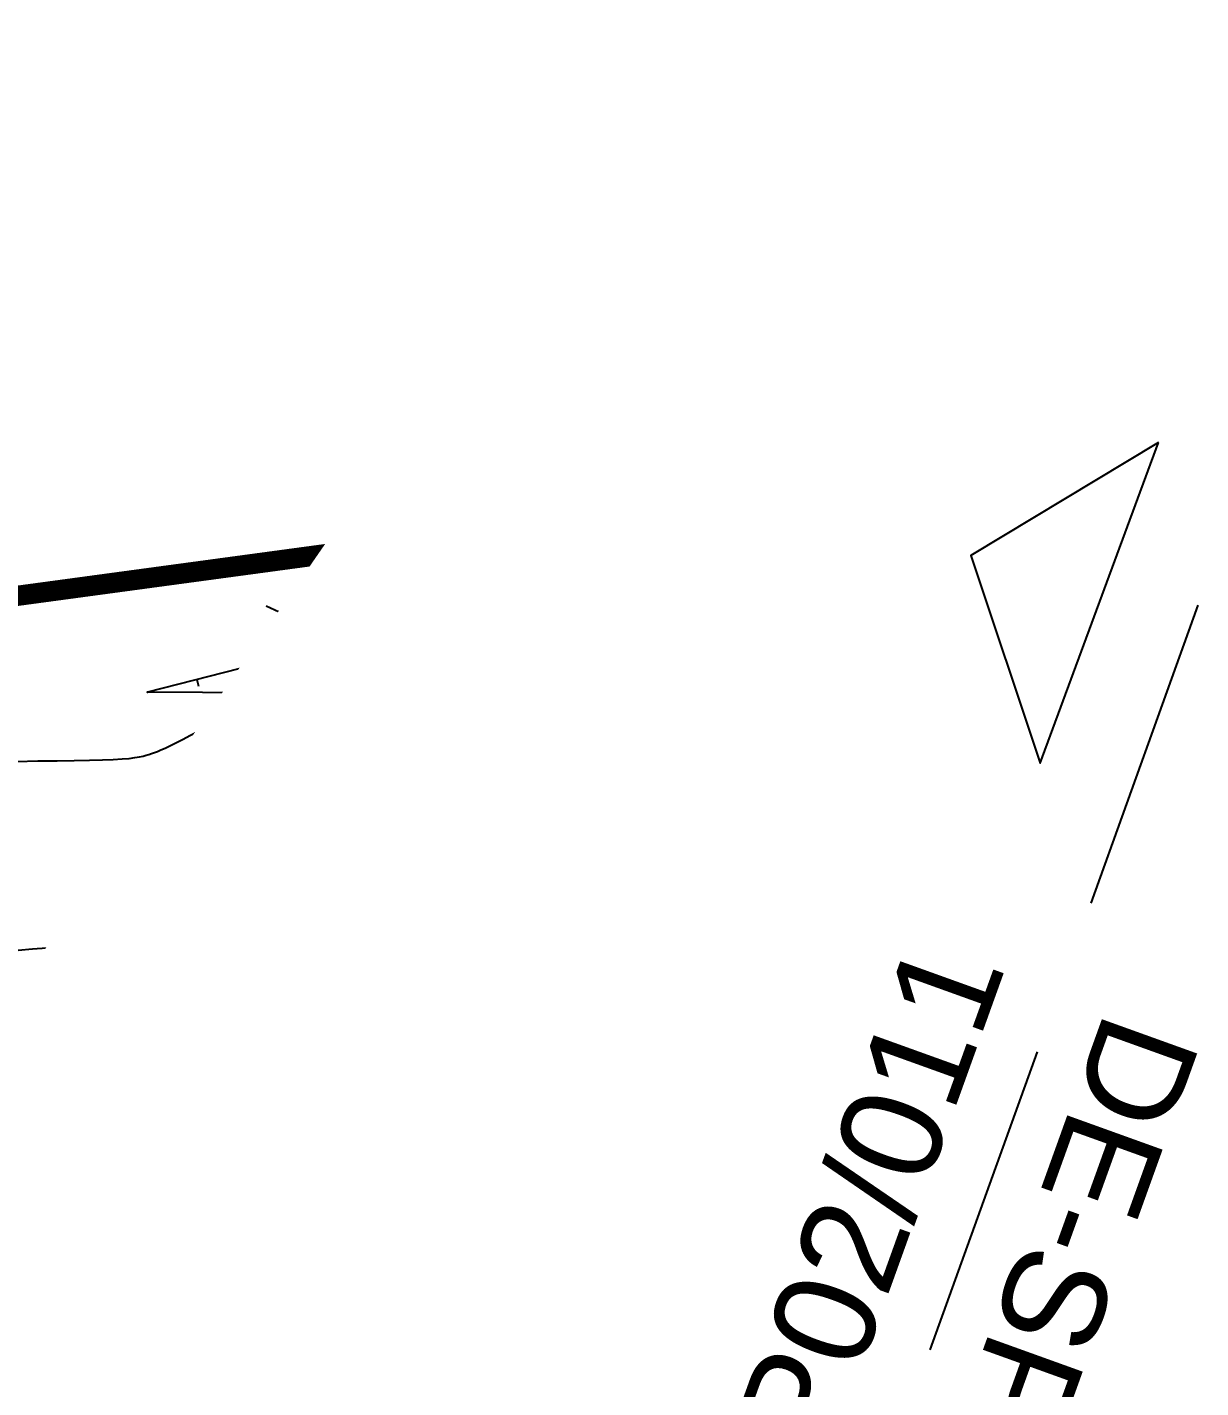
# Model space of a CAD drawing. Header units: metres. Extents: x 820373 to 834957, y 7564678 to 7566875.
# Drawn here: x 821830.4 to 821876.8, y 7564832.7 to 7564886.4 of the extents above; entities that cross this region are included whole.
import ezdxf
from ezdxf.enums import TextEntityAlignment as Align

# ---------------------------------------------------------------- set-up
doc = ezdxf.new("R2010")
doc.units = ezdxf.units.M
for name, pattern in [('HIDDEN', [0.375, 0.25, -0.125]), ('XREF_GEO$0$DIVIDE', [1.25, 0.5, -0.25, 0, -0.25, 0, -0.25]), ('XREF_TOP$0$DASHDOT', [25.4, 12.7, -6.35, 0, -6.35])]:
    doc.linetypes.add(name, pattern=pattern)
for name, color, linetype in [('P-ARTICULAÇÃO', 4, 'HIDDEN'), ('P-ARTICULAÇÃO-TEXTO-1', 1, 'Continuous'), ('P-ARTICULAÇÃO-TEXTO-2', 2, 'Continuous'), ('P-WIPEOUT1', 5, 'Continuous'), ('P-WIPEOUT2', 2, 'Continuous'), ('XREF_GEO$0$F-HZ-FAIXA-DOMINIO-EXIST', 252, 'XREF_GEO$0$DIVIDE'), ('XREF_GEO$0$F-HZ-PTO-NOTAVEL', 42, 'Continuous'), ('XREF_TOP$0$T-DI-CERCA_DE_ARAME', 23, 'XREF_TOP$0$CERCA_DE_ARAME'), ('XREF_TOP$0$T-EU-POSTE', 23, 'Continuous'), ('XREF_TOP$0$T-HD-VALETA_SARJETA', 132, 'Continuous'), ('XREF_TOP$0$T-HG-BARRANCO', 23, 'Continuous'), ('XREF_TOP$0$T-HG-CRISTA', 23, 'Continuous'), ('XREF_TOP$0$T-HG-PÉ', 23, 'Continuous'), ('XREF_TOP$0$T-HM-COTA', 252, 'Continuous'), ('XREF_TOP$0$T-HM-CURVA_INTERMEDIÁRIA', 252, 'Continuous'), ('XREF_TOP$0$T-HM-CURVA_MESTRA', 23, 'Continuous'), ('XREF_TOP$0$T-IU-CAIXA', 23, 'Continuous'), ('XREF_TOP$0$T-SI-FAIXA', 23, 'Continuous'), ('XREF_TOP$0$T-SI-PLACA', 252, 'Continuous'), ('XREF_TOP$0$T-SV-CALÇAMENTO', 23, 'Continuous'), ('XREF_TOP$0$T-SV-GUARD_RAIL', 23, 'Continuous'), ('XREF_TOP$0$T-SV-GUIA', 23, 'XREF_TOP$0$DASHDOT'), ('XREF_TOP$0$T-SV-PÉ_GUIA', 23, 'XREF_TOP$0$DASHDOT'), ('XREF_TOP$0$T-SV-RUA_PAVIMENTADA', 23, 'Continuous')]:
    doc.layers.add(name, color=color, linetype=linetype)
doc.styles.add('ARIAL', font='arial.ttf')
doc.styles.add('XREF_TOP$0$ROMANS', font='arial.ttf', dxfattribs={"height": 1.5})
doc.styles.add('XREF_TOP$0$Standard', font='arial.ttf')
doc.linetypes.add('XREF_TOP$0$CERCA_DE_ARAME', pattern='A,0.15,-0.05,["X",XREF_TOP$0$Standard,S=0.05,R=0,X=-0.0175,Y=-0.025],-0.05', length=0.25)

# ---------------------------------------------------------------- blocks, each defined once
blk = doc.blocks.new('XREF_TOP$0$PONTO')
at = {"layer": 'XREF_TOP$0$T-HM-COTA'}
blk.add_point((0, 0), dxfattribs=at)
blk = doc.blocks.new('XREF_TOP$0$PLACA 01')
blk.add_circle((0, 0), 0.75)
at = {"style": 'XREF_TOP$0$ROMANS'}
blk.add_attdef('PL', text='', height=1.5, dxfattribs=at).set_placement((1.5, 0), align=Align.MIDDLE_LEFT)
blk = doc.blocks.new('XREF_TOP$0$POSTE 01')
for points in [[(-1.5, 0), (-0.75, 0)], [(0.75, 0), (1.5, 0)]]:
    blk.add_lwpolyline(points)
blk.add_circle((0, 0), 0.75)
at = {"style": 'XREF_TOP$0$ROMANS'}
blk.add_attdef('PST', text='', height=1.5, dxfattribs=at).set_placement((2.25, 0), align=Align.MIDDLE_LEFT)
blk = doc.blocks.new('XREF_TOP')
at = {"layer": 'XREF_TOP$0$T-DI-CERCA_DE_ARAME', "ltscale": 20}
for p, q in [((821854.728, 7564873.406, 847.422), (821853.523, 7564869.163, 847.511)), ((821853.523, 7564869.163, 847.511), (821852.015, 7564867.517, 847.551)), ((821852.015, 7564867.517, 847.551), (821849.996, 7564866.658, 847.471)), ((821849.996, 7564866.658, 847.471), (821842.453, 7564865.627, 847.536)), ((821842.453, 7564865.627, 847.536), (821820.689, 7564862.684, 847.13))]:
    blk.add_line(p, q, dxfattribs=at)
at = {"layer": 'XREF_TOP$0$T-HD-VALETA_SARJETA'}
for points in [[(821872.645, 7564869.927, 845.071), (821872.626, 7564871.487, 845.086), (821872.441, 7564873.036, 845.102), (821872.089, 7564874.556, 845.117), (821871.577, 7564876.03, 845.132), (821870.909, 7564877.44, 845.148), (821870.11, 7564878.746, 845.163), (821869.178, 7564879.961, 845.178), (821868.123, 7564881.071, 845.193), (821866.957, 7564882.063, 845.208), (821865.693, 7564882.927, 845.223)], [(821867.412, 7564859.16, 844.987), (821867.402, 7564858.916, 844.922), (821868.12, 7564859.543, 844.933), (821868.794, 7564860.216, 844.945), (821869.421, 7564860.933, 844.956), (821869.999, 7564861.69, 844.967), (821870.526, 7564862.484, 844.941), (821871.273, 7564863.861, 844.997), (821871.865, 7564865.312, 845.015), (821872.294, 7564866.818, 845.034), (821872.555, 7564868.363, 845.052), (821872.645, 7564869.927, 845.071)], [(821860.907, 7564857.131, 844.773), (821856.784, 7564853.308, 844.803)], [(821856.828, 7564852.951, 844.64), (821861.202, 7564856.731, 844.43)], [(821861.575, 7564856.325, 844.667), (821857.206, 7564852.532, 844.782)], [(821856.784, 7564853.308, 844.803), (821850.792, 7564850.242, 844.936), (821844.745, 7564848.229, 845.069)], [(821856.828, 7564852.951, 844.64), (821850.792, 7564849.904, 844.794), (821844.702, 7564847.909, 844.948)], [(821857.206, 7564852.532, 844.782), (821851.066, 7564849.482, 844.929), (821844.872, 7564847.485, 845.076)], [(821844.745, 7564848.229, 845.069), (821840.18, 7564847.18, 845.202), (821835.547, 7564846.514, 845.347), (821830.875, 7564846.236, 845.505), (821826.196, 7564846.348, 845.675), (821821.543, 7564846.848, 845.857)], [(821844.872, 7564847.485, 845.076), (821840.267, 7564846.464, 845.212), (821835.597, 7564845.828, 845.36), (821830.89, 7564845.584, 845.52), (821826.179, 7564845.732, 845.693), (821821.498, 7564846.271, 845.877)], [(821844.702, 7564847.909, 844.948), (821840.133, 7564846.892, 845.08), (821835.498, 7564846.258, 845.225), (821830.827, 7564846.011, 845.381), (821826.152, 7564846.154, 845.55), (821821.505, 7564846.686, 845.731)]]:
    blk.add_polyline3d(points, dxfattribs=at)
for points in [[(821861.575, 7564856.325, 844.667), (821861.202, 7564856.731, 844.43), (821860.907, 7564857.131, 844.773)], [(821867.025, 7564847.539, 844.626), (821866.774, 7564847.656, 844.489), (821866.584, 7564848.055, 844.339)]]:
    blk.add_polyline3d(points, close=True, dxfattribs=at)
at = {"layer": 'XREF_TOP$0$T-HD-VALETA_SARJETA', "ltscale": 22}
for points in [[(821803.282, 7564830.73, 849.87), (821780.568, 7564838.868, 848.844), (821780.44, 7564839.045, 848.811), (821780.427, 7564839.314, 848.778), (821780.408, 7564841.176, 847.839), (821781.112, 7564844.531, 847.451), (821781.506, 7564845.267, 847.287), (821781.746, 7564845.618, 847.205), (821782.241, 7564845.693, 847.123), (821807.236, 7564841.028, 846.733), (821820.314, 7564838.708, 845.993), (821825.644, 7564838.287, 845.858), (821830.99, 7564838.287, 845.714), (821836.319, 7564838.707, 845.56), (821841.599, 7564839.545, 845.397), (821846.794, 7564840.794, 845.225), (821849.639, 7564841.667, 845.125), (821852.442, 7564842.662, 845.022), (821855.198, 7564843.778, 844.917), (821857.902, 7564845.015, 844.808), (821860.55, 7564846.368, 844.697), (821867.025, 7564847.539, 844.626)], [(821803.178, 7564830.656, 849.728), (821780.642, 7564838.591, 848.727), (821780.21, 7564838.812, 848.665), (821780.024, 7564839.226, 848.604), (821779.994, 7564841.249, 847.668), (821780.873, 7564844.764, 847.25), (821781.399, 7564846.168, 847.033), (821769.289, 7564848.467, 847.058), (821769.193, 7564848.905, 847.168), (821781.114, 7564846.685, 847.135), (821807.207, 7564841.656, 846.753), (821820.366, 7564839.369, 845.999), (821825.671, 7564838.86, 845.851), (821831, 7564838.796, 845.699), (821836.316, 7564839.179, 845.541), (821841.581, 7564840.004, 845.377), (821846.757, 7564841.266, 845.209), (821849.554, 7564842.144, 845.114), (821852.306, 7564843.149, 845.018), (821855.009, 7564844.279, 844.92), (821857.657, 7564845.533, 844.82), (821860.245, 7564846.907, 844.719), (821866.584, 7564848.055, 844.339)], [(821820.335, 7564838.931, 845.877), (821825.643, 7564838.513, 845.724), (821830.967, 7564838.51, 845.568), (821836.275, 7564838.924, 845.41), (821841.535, 7564839.751, 845.249), (821846.713, 7564840.986, 845.086), (821849.543, 7564841.846, 844.994), (821852.332, 7564842.827, 844.902), (821855.076, 7564843.929, 844.808), (821857.769, 7564845.149, 844.714), (821860.407, 7564846.484, 844.619), (821866.774, 7564847.656, 844.489)]]:
    blk.add_polyline3d(points, dxfattribs=at)
at = {"layer": 'XREF_TOP$0$T-HG-BARRANCO'}
for p, q in [((821855.532, 7564873.442), (821858.481, 7564874.282)), ((821856.054, 7564871.515), (821857.598, 7564871.515)), ((821856.012, 7564869.521), (821858.945, 7564868.616)), ((821855.365, 7564867.636), (821856.62, 7564866.904)), ((821854.213, 7564866.041), (821855.744, 7564863.838)), ((821852.44, 7564865.163), (821852.86, 7564863.854)), ((821850.536, 7564864.553), (821851.319, 7564862.108)), ((821848.631, 7564863.943), (821849.009, 7564862.764)), ((821846.726, 7564863.333), (821847.453, 7564861.064)), ((821844.822, 7564862.723), (821845.171, 7564861.633)), ((821842.915, 7564862.12), (821843.432, 7564860.092)), ((821840.977, 7564861.626), (821841.171, 7564860.866)), ((821839.039, 7564861.132), (821839.298, 7564860.118)), ((821837.101, 7564860.637), (821837.166, 7564860.384)), ((821848.636, 7564839.978), (821848.491, 7564840.286)), ((821845.017, 7564838.275), (821844.517, 7564839.337)), ((821846.826, 7564839.126), (821846.665, 7564839.469)), ((821841.124, 7564837.379), (821840.842, 7564838.679)), ((821843.078, 7564837.804), (821842.946, 7564838.414)), ((821837.215, 7564836.531), (821836.899, 7564837.988)), ((821833.306, 7564835.683), (821832.956, 7564837.296)), ((821839.169, 7564836.955), (821839.02, 7564837.644)), ((821835.26, 7564836.107), (821835.094, 7564836.875)), ((821831.324, 7564835.589), (821831.362, 7564836.396))]:
    blk.add_line(p, q, dxfattribs=at)
at = {"layer": 'XREF_TOP$0$T-HG-CRISTA'}
for points in [[(821854.992, 7564875.34, 847.129), (821856.054, 7564871.61, 847.306), (821856.054, 7564869.657, 847.394), (821855.503, 7564867.873, 847.483), (821854.586, 7564866.3, 847.485), (821853.385, 7564865.466, 847.487), (821843.047, 7564862.154, 847.725), (821835.163, 7564860.143, 847.364)], [(821850.115, 7564840.674, 845.275), (821844.818, 7564838.181, 845.727), (821832.59, 7564835.528, 846.964), (821819.81, 7564836.14, 847.591), (821806.671, 7564838.384, 848.022), (821793.891, 7564841.457, 847.736)]]:
    blk.add_polyline3d(points, dxfattribs=at)
at = {"layer": 'XREF_TOP$0$T-HG-PÉ'}
for points in [[(821851.345, 7564862.113, 845.952), (821853.012, 7564862.435, 845.906), (821854.584, 7564863.075, 845.861), (821856.003, 7564864.008, 845.815), (821857.212, 7564865.199, 845.769), (821858.168, 7564866.602, 845.691), (821858.922, 7564868.468, 845.669), (821859.227, 7564870.458, 845.615), (821859.066, 7564872.465, 845.561), (821858.449, 7564874.381, 845.506), (821857.407, 7564876.103, 845.452)], [(821851.345, 7564862.113, 845.952), (821843.84, 7564860.09, 846.706), (821835.163, 7564860.143, 847.364)], [(821850.115, 7564840.674, 845.275), (821844.304, 7564839.286, 845.369), (821832.156, 7564837.156, 845.904), (821820.136, 7564837.916, 846.165), (821806.975, 7564840.348, 846.831), (821793.891, 7564841.457, 847.736)]]:
    blk.add_polyline3d(points, dxfattribs=at)
at = {"layer": 'XREF_TOP$0$T-HM-CURVA_INTERMEDIÁRIA', "flags": 128}
for points in [[(821838.464, 7564832.401), (821839.093, 7564833.38), (821839.665, 7564834.315), (821840.15, 7564835.169), (821840.515, 7564835.902), (821840.737, 7564836.486), (821840.817, 7564836.929), (821840.765, 7564837.25), (821840.589, 7564837.465), (821840.299, 7564837.593), (821839.904, 7564837.652), (821839.412, 7564837.659), (821838.832, 7564837.634), (821838.177, 7564837.59), (821837.465, 7564837.534), (821836.722, 7564837.47), (821835.968, 7564837.402), (821835.228, 7564837.332), (821834.524, 7564837.266), (821833.88, 7564837.205), (821833.317, 7564837.155), (821832.853, 7564837.118), (821832.475, 7564837.094), (821832.165, 7564837.08), (821831.903, 7564837.077), (821831.67, 7564837.082), (821831.447, 7564837.095), (821831.216, 7564837.115), (821830.957, 7564837.139), (821830.656, 7564837.168), (821830.312, 7564837.201)], [(821830.045, 7564849.96), (821830.616, 7564850.004), (821831.181, 7564850.049), (821831.731, 7564850.103), (821832.254, 7564850.171), (821832.753, 7564850.253), (821833.229, 7564850.348), (821833.685, 7564850.453), (821834.123, 7564850.566), (821834.546, 7564850.686), (821834.956, 7564850.811), (821835.355, 7564850.938), (821835.747, 7564851.067), (821836.133, 7564851.198), (821836.517, 7564851.334), (821836.901, 7564851.476), (821837.287, 7564851.626), (821837.679, 7564851.787), (821838.078, 7564851.959), (821838.489, 7564852.145), (821838.911, 7564852.345), (821839.343, 7564852.556), (821839.78, 7564852.773), (821840.22, 7564852.991), (821840.659, 7564853.207), (821841.092, 7564853.415), (821841.517, 7564853.61), (821841.93, 7564853.788), (821842.328, 7564853.947), (821842.712, 7564854.089), (821843.087, 7564854.221), (821843.455, 7564854.35), (821843.818, 7564854.481), (821844.179, 7564854.62), (821844.543, 7564854.773), (821844.911, 7564854.946), (821845.284, 7564855.142), (821845.658, 7564855.358), (821846.025, 7564855.587), (821846.378, 7564855.821), (821846.71, 7564856.055), (821847.015, 7564856.28), (821847.284, 7564856.492), (821847.512, 7564856.683), (821847.693, 7564856.848), (821847.837, 7564856.998), (821847.955, 7564857.141), (821848.058, 7564857.291), (821848.158, 7564857.457), (821848.265, 7564857.652), (821848.392, 7564857.885), (821848.55, 7564858.169), (821848.747, 7564858.51), (821848.975, 7564858.896), (821849.226, 7564859.312), (821849.488, 7564859.74), (821849.751, 7564860.165), (821850.006, 7564860.571), (821850.241, 7564860.942), (821850.448, 7564861.261), (821850.618, 7564861.516), (821850.754, 7564861.711), (821850.86, 7564861.856), (821850.942, 7564861.958), (821851.005, 7564862.026), (821851.053, 7564862.068), (821851.092, 7564862.094), (821851.126, 7564862.11), (821851.161, 7564862.124), (821851.198, 7564862.139), (821851.242, 7564862.155), (821851.293, 7564862.172), (821851.355, 7564862.191), (821851.431, 7564862.212), (821851.522, 7564862.238), (821851.632, 7564862.267), (821851.761, 7564862.3), (821851.909, 7564862.338), (821852.071, 7564862.381), (821852.246, 7564862.428), (821852.429, 7564862.479), (821852.619, 7564862.535), (821852.811, 7564862.595), (821853.004, 7564862.659), (821853.195, 7564862.728), (821853.383, 7564862.801), (821853.568, 7564862.877), (821853.75, 7564862.958), (821853.928, 7564863.042), (821854.104, 7564863.13), (821854.276, 7564863.222), (821854.445, 7564863.317), (821854.611, 7564863.416), (821854.771, 7564863.516), (821854.925, 7564863.616), (821855.07, 7564863.713), (821855.204, 7564863.805), (821855.327, 7564863.892), (821855.436, 7564863.969), (821855.53, 7564864.037), (821855.607, 7564864.092), (821855.671, 7564864.139), (821855.725, 7564864.18), (821855.775, 7564864.22), (821855.822, 7564864.261), (821855.871, 7564864.307), (821855.927, 7564864.361), (821855.992, 7564864.427), (821856.07, 7564864.508), (821856.158, 7564864.601), (821856.254, 7564864.702), (821856.352, 7564864.807), (821856.45, 7564864.913), (821856.545, 7564865.017), (821856.633, 7564865.114), (821856.711, 7564865.202), (821856.775, 7564865.276), (821856.829, 7564865.341), (821856.874, 7564865.4), (821856.915, 7564865.457), (821856.953, 7564865.515), (821856.991, 7564865.578), (821857.034, 7564865.65), (821857.083, 7564865.734), (821857.14, 7564865.834), (821857.206, 7564865.949), (821857.278, 7564866.078), (821857.355, 7564866.218), (821857.436, 7564866.368), (821857.519, 7564866.528), (821857.603, 7564866.695), (821857.686, 7564866.867), (821857.767, 7564867.044), (821857.845, 7564867.222), (821857.92, 7564867.399), (821857.99, 7564867.571), (821858.055, 7564867.736), (821858.114, 7564867.891), (821858.167, 7564868.033), (821858.212, 7564868.159), (821858.25, 7564868.268), (821858.281, 7564868.363), (821858.306, 7564868.448), (821858.326, 7564868.529), (821858.344, 7564868.61), (821858.359, 7564868.697), (821858.373, 7564868.794), (821858.388, 7564868.905), (821858.404, 7564869.034), (821858.42, 7564869.178), (821858.437, 7564869.333), (821858.454, 7564869.493), (821858.47, 7564869.653), (821858.484, 7564869.81), (821858.497, 7564869.958), (821858.506, 7564870.093), (821858.513, 7564870.211), (821858.517, 7564870.315), (821858.517, 7564870.411), (821858.515, 7564870.501), (821858.51, 7564870.591), (821858.502, 7564870.685), (821858.491, 7564870.788), (821858.478, 7564870.903), (821858.462, 7564871.034), (821858.443, 7564871.179), (821858.421, 7564871.337), (821858.396, 7564871.504), (821858.367, 7564871.679), (821858.334, 7564871.859), (821858.297, 7564872.041), (821858.255, 7564872.223), (821858.208, 7564872.403), (821858.156, 7564872.582), (821858.101, 7564872.759), (821858.042, 7564872.936), (821857.979, 7564873.113), (821857.915, 7564873.292), (821857.848, 7564873.472), (821857.779, 7564873.655), (821857.708, 7564873.842), (821857.629, 7564874.04), (821857.536, 7564874.255), (821857.421, 7564874.496), (821857.279, 7564874.768), (821857.102, 7564875.081), (821856.884, 7564875.44), (821856.618, 7564875.854)], [(821830.002, 7564857.409), (821830.831, 7564857.426), (821831.587, 7564857.437), (821832.266, 7564857.447), (821832.864, 7564857.457), (821833.377, 7564857.469), (821833.804, 7564857.485), (821834.153, 7564857.506), (821834.435, 7564857.53), (821834.66, 7564857.558), (821834.84, 7564857.588), (821834.985, 7564857.619), (821835.106, 7564857.653), (821835.214, 7564857.687), (821835.32, 7564857.721), (821835.43, 7564857.76), (821835.55, 7564857.806), (821835.688, 7564857.864), (821835.85, 7564857.936), (821836.042, 7564858.026), (821836.27, 7564858.138), (821836.542, 7564858.276), (821836.861, 7564858.441), (821837.223, 7564858.629), (821837.621, 7564858.833), (821838.048, 7564859.045), (821838.497, 7564859.26), (821838.963, 7564859.47), (821839.437, 7564859.669), (821839.913, 7564859.851), (821840.385, 7564860.009), (821840.852, 7564860.148), (821841.312, 7564860.272), (821841.764, 7564860.385), (821842.207, 7564860.493), (821842.641, 7564860.6), (821843.064, 7564860.712), (821843.475, 7564860.832), (821843.874, 7564860.965), (821844.27, 7564861.112), (821844.669, 7564861.273), (821845.081, 7564861.447), (821845.513, 7564861.634), (821845.975, 7564861.834), (821846.474, 7564862.047), (821847.018, 7564862.273), (821847.613, 7564862.51), (821848.243, 7564862.755), (821848.892, 7564863.001), (821849.541, 7564863.242), (821850.172, 7564863.473), (821850.767, 7564863.688), (821851.308, 7564863.881), (821851.777, 7564864.046), (821852.161, 7564864.18), (821852.465, 7564864.285), (821852.702, 7564864.365), (821852.883, 7564864.425), (821853.017, 7564864.468), (821853.118, 7564864.5), (821853.195, 7564864.525), (821853.26, 7564864.547), (821853.323, 7564864.569), (821853.384, 7564864.593), (821853.445, 7564864.618), (821853.504, 7564864.644), (821853.563, 7564864.672), (821853.62, 7564864.701), (821853.677, 7564864.731), (821853.732, 7564864.762), (821853.787, 7564864.795), (821853.841, 7564864.829), (821853.896, 7564864.865), (821853.954, 7564864.904), (821854.014, 7564864.945), (821854.078, 7564864.99), (821854.147, 7564865.039), (821854.222, 7564865.092), (821854.303, 7564865.149), (821854.39, 7564865.21), (821854.48, 7564865.274), (821854.571, 7564865.339), (821854.661, 7564865.405), (821854.749, 7564865.47), (821854.833, 7564865.534), (821854.911, 7564865.595), (821854.981, 7564865.653), (821855.044, 7564865.708), (821855.103, 7564865.765), (821855.159, 7564865.823), (821855.213, 7564865.886), (821855.267, 7564865.954), (821855.323, 7564866.031), (821855.382, 7564866.118), (821855.446, 7564866.217), (821855.514, 7564866.324), (821855.584, 7564866.438), (821855.654, 7564866.555), (821855.724, 7564866.673), (821855.792, 7564866.788), (821855.856, 7564866.898), (821855.915, 7564866.999), (821855.967, 7564867.09), (821856.014, 7564867.172), (821856.056, 7564867.245), (821856.093, 7564867.312), (821856.127, 7564867.374), (821856.158, 7564867.432), (821856.187, 7564867.489), (821856.214, 7564867.545), (821856.24, 7564867.603), (821856.266, 7564867.664), (821856.292, 7564867.729), (821856.319, 7564867.801), (821856.345, 7564867.879), (821856.373, 7564867.966), (821856.401, 7564868.064), (821856.431, 7564868.174), (821856.462, 7564868.296), (821856.494, 7564868.427), (821856.527, 7564868.566), (821856.559, 7564868.707), (821856.589, 7564868.848), (821856.618, 7564868.985), (821856.645, 7564869.115), (821856.668, 7564869.234), (821856.688, 7564869.341), (821856.704, 7564869.437), (821856.716, 7564869.527), (821856.725, 7564869.614), (821856.73, 7564869.703), (821856.732, 7564869.798), (821856.731, 7564869.903), (821856.728, 7564870.021), (821856.721, 7564870.155), (821856.713, 7564870.302), (821856.702, 7564870.457), (821856.691, 7564870.616), (821856.678, 7564870.774), (821856.666, 7564870.928), (821856.654, 7564871.071), (821856.642, 7564871.2), (821856.632, 7564871.311), (821856.622, 7564871.406), (821856.614, 7564871.486), (821856.605, 7564871.555), (821856.597, 7564871.613), (821856.589, 7564871.664), (821856.58, 7564871.71), (821856.57, 7564871.753), (821856.558, 7564871.797), (821856.542, 7564871.849), (821856.519, 7564871.918), (821856.485, 7564872.012), (821856.438, 7564872.141), (821856.374, 7564872.314), (821856.29, 7564872.538), (821856.183, 7564872.823), (821856.052, 7564873.172), (821855.904, 7564873.565), (821855.748, 7564873.976), (821855.594, 7564874.379), (821855.451, 7564874.748), (821855.328, 7564875.059), (821855.233, 7564875.284), (821855.178, 7564875.399)]]:
    blk.add_lwpolyline(points, dxfattribs=at)
at = {"layer": 'XREF_TOP$0$T-HM-CURVA_MESTRA'}
blk.add_lwpolyline([(821872.062, 7564864.898), (821871.94, 7564864.767), (821871.834, 7564864.653), (821871.745, 7564864.557), (821871.671, 7564864.481), (821871.613, 7564864.427), (821871.571, 7564864.397), (821871.544, 7564864.392), (821871.532, 7564864.415), (821871.535, 7564864.466), (821871.551, 7564864.541), (821871.576, 7564864.636), (821871.61, 7564864.748), (821871.65, 7564864.871), (821871.692, 7564865.002), (821871.736, 7564865.136), (821871.778, 7564865.268), (821871.817, 7564865.396), (821871.853, 7564865.519), (821871.886, 7564865.637), (821871.916, 7564865.75), (821871.944, 7564865.858), (821871.97, 7564865.963), (821871.994, 7564866.063), (821872.016, 7564866.16), (821872.038, 7564866.254), (821872.058, 7564866.344), (821872.077, 7564866.431), (821872.094, 7564866.514), (821872.111, 7564866.594), (821872.126, 7564866.67), (821872.14, 7564866.742), (821872.152, 7564866.811), (821872.164, 7564866.875), (821872.173, 7564866.937), (821872.182, 7564866.997), (821872.191, 7564867.057), (821872.198, 7564867.116), (821872.205, 7564867.177), (821872.212, 7564867.241), (821872.219, 7564867.307), (821872.226, 7564867.378), (821872.233, 7564867.449), (821872.239, 7564867.517), (821872.243, 7564867.578), (821872.246, 7564867.63), (821872.247, 7564867.667), (821872.246, 7564867.687), (821872.241, 7564867.686), (821872.234, 7564867.661), (821872.223, 7564867.616), (821872.211, 7564867.554), (821872.197, 7564867.482), (821872.182, 7564867.403), (821872.168, 7564867.321), (821872.154, 7564867.242), (821872.141, 7564867.169), (821872.13, 7564867.107), (821872.12, 7564867.053), (821872.111, 7564867.003), (821872.101, 7564866.956), (821872.09, 7564866.907), (821872.077, 7564866.853), (821872.061, 7564866.792), (821872.042, 7564866.72), (821872.018, 7564866.634), (821871.991, 7564866.537), (821871.962, 7564866.433), (821871.93, 7564866.323), (821871.898, 7564866.212), (821871.867, 7564866.102), (821871.836, 7564865.996), (821871.808, 7564865.898), (821871.782, 7564865.81), (821871.759, 7564865.729), (821871.737, 7564865.656), (821871.716, 7564865.586), (821871.695, 7564865.519), (821871.672, 7564865.451), (821871.648, 7564865.381), (821871.621, 7564865.307), (821871.591, 7564865.226), (821871.557, 7564865.141), (821871.522, 7564865.051), (821871.485, 7564864.958), (821871.447, 7564864.864), (821871.409, 7564864.77), (821871.37, 7564864.676), (821871.333, 7564864.585), (821871.297, 7564864.497), (821871.262, 7564864.411), (821871.227, 7564864.328), (821871.193, 7564864.246), (821871.158, 7564864.166), (821871.123, 7564864.085), (821871.086, 7564864.004), (821871.048, 7564863.923), (821871.007, 7564863.839), (821870.966, 7564863.755), (821870.922, 7564863.67), (821870.878, 7564863.583), (821870.833, 7564863.497), (821870.787, 7564863.41), (821870.741, 7564863.324), (821870.695, 7564863.238), (821870.65, 7564863.153), (821870.605, 7564863.069), (821870.562, 7564862.987), (821870.519, 7564862.908), (821870.477, 7564862.832), (821870.438, 7564862.759), (821870.399, 7564862.691), (821870.363, 7564862.628), (821870.329, 7564862.57), (821870.297, 7564862.516), (821870.266, 7564862.465), (821870.235, 7564862.418), (821870.205, 7564862.372), (821870.176, 7564862.327), (821870.145, 7564862.282), (821870.114, 7564862.236), (821870.082, 7564862.189), (821870.049, 7564862.14), (821870.016, 7564862.091), (821869.983, 7564862.042), (821869.951, 7564861.995), (821869.919, 7564861.949), (821869.89, 7564861.906), (821869.862, 7564861.866), (821869.837, 7564861.83), (821869.813, 7564861.797), (821869.79, 7564861.765), (821869.767, 7564861.734), (821869.744, 7564861.702), (821869.718, 7564861.667), (821869.69, 7564861.629), (821869.658, 7564861.587), (821869.622, 7564861.539), (821869.583, 7564861.487), (821869.542, 7564861.433), (821869.5, 7564861.377), (821869.458, 7564861.322), (821869.417, 7564861.269), (821869.38, 7564861.219), (821869.346, 7564861.175), (821869.316, 7564861.137), (821869.291, 7564861.104), (821869.267, 7564861.074), (821869.244, 7564861.046), (821869.221, 7564861.018), (821869.195, 7564860.988), (821869.166, 7564860.954), (821869.132, 7564860.914), (821869.093, 7564860.868), (821869.049, 7564860.817), (821869.002, 7564860.762), (821868.953, 7564860.705), (821868.905, 7564860.649), (821868.859, 7564860.596), (821868.817, 7564860.547), (821868.78, 7564860.504), (821868.749, 7564860.468), (821868.723, 7564860.439), (821868.7, 7564860.413), (821868.679, 7564860.39), (821868.657, 7564860.367), (821868.632, 7564860.341), (821868.603, 7564860.311), (821868.568, 7564860.274), (821868.525, 7564860.23), (821868.476, 7564860.18), (821868.423, 7564860.125), (821868.368, 7564860.069), (821868.314, 7564860.013), (821868.262, 7564859.96), (821868.215, 7564859.911), (821868.174, 7564859.87), (821868.142, 7564859.837), (821868.117, 7564859.811), (821868.096, 7564859.79), (821868.076, 7564859.772), (821868.057, 7564859.755), (821868.034, 7564859.736), (821868.007, 7564859.714), (821867.972, 7564859.686), (821867.928, 7564859.651), (821867.876, 7564859.611), (821867.819, 7564859.567), (821867.757, 7564859.524), (821867.694, 7564859.482), (821867.63, 7564859.445), (821867.568, 7564859.415), (821867.51, 7564859.395), (821867.458, 7564859.385), (821867.409, 7564859.385), (821867.365, 7564859.392), (821867.323, 7564859.404), (821867.282, 7564859.418), (821867.242, 7564859.432), (821867.201, 7564859.444), (821867.157, 7564859.452), (821867.111, 7564859.453), (821867.061, 7564859.448), (821867.007, 7564859.44), (821866.947, 7564859.43), (821866.881, 7564859.419), (821866.809, 7564859.409), (821866.729, 7564859.402), (821866.641, 7564859.399), (821866.545, 7564859.402), (821866.44, 7564859.408), (821866.326, 7564859.415), (821866.204, 7564859.42), (821866.073, 7564859.422), (821865.935, 7564859.418), (821865.789, 7564859.404), (821865.635, 7564859.379), (821865.475, 7564859.341), (821865.308, 7564859.291), (821865.138, 7564859.229), (821864.965, 7564859.157), (821864.792, 7564859.077), (821864.619, 7564858.99), (821864.45, 7564858.897), (821864.285, 7564858.799), (821864.126, 7564858.698), (821863.972, 7564858.596), (821863.822, 7564858.495), (821863.676, 7564858.397), (821863.533, 7564858.305), (821863.392, 7564858.221), (821863.253, 7564858.147), (821863.114, 7564858.085), (821862.975, 7564858.036), (821862.837, 7564858.001), (821862.703, 7564857.976), (821862.576, 7564857.961), (821862.456, 7564857.952), (821862.346, 7564857.95), (821862.248, 7564857.951), (821862.164, 7564857.955), (821862.096, 7564857.959), (821862.042, 7564857.963), (821862, 7564857.968), (821861.969, 7564857.972), (821861.946, 7564857.977), (821861.93, 7564857.981), (821861.919, 7564857.985), (821861.91, 7564857.989), (821861.903, 7564857.993), (821861.897, 7564857.996), (821861.891, 7564857.999), (821861.886, 7564858.001), (821861.882, 7564858.003), (821861.878, 7564858.005), (821861.875, 7564858.006), (821861.873, 7564858.007), (821861.87, 7564858.008), (821861.866, 7564858.007), (821861.857, 7564858.004), (821861.843, 7564857.998), (821861.82, 7564857.989), (821861.785, 7564857.975), (821861.738, 7564857.955), (821861.676, 7564857.929), (821861.597, 7564857.895), (821861.505, 7564857.857), (821861.404, 7564857.814), (821861.298, 7564857.77), (821861.193, 7564857.726), (821861.092, 7564857.683), (821860.999, 7564857.645), (821860.92, 7564857.611), (821860.857, 7564857.585), (821860.81, 7564857.566), (821860.775, 7564857.551), (821860.752, 7564857.542), (821860.737, 7564857.536), (821860.729, 7564857.533), (821860.725, 7564857.532), (821860.723, 7564857.531), (821860.722, 7564857.531), (821860.721, 7564857.531), (821860.72, 7564857.531), (821860.718, 7564857.531), (821860.717, 7564857.531), (821860.716, 7564857.531), (821860.715, 7564857.531), (821860.713, 7564857.531), (821860.712, 7564857.531), (821860.709, 7564857.529), (821860.702, 7564857.525), (821860.691, 7564857.517), (821860.673, 7564857.504), (821860.646, 7564857.483), (821860.61, 7564857.455), (821860.562, 7564857.418), (821860.5, 7564857.369), (821860.419, 7564857.306), (821860.314, 7564857.227), (821860.179, 7564857.127), (821860.009, 7564857.005), (821859.798, 7564856.856), (821859.541, 7564856.678), (821859.232, 7564856.468), (821858.869, 7564856.224), (821858.467, 7564855.953), (821858.04, 7564855.666), (821857.605, 7564855.369), (821857.18, 7564855.073), (821856.78, 7564854.786), (821856.423, 7564854.517), (821856.125, 7564854.276), (821855.898, 7564854.068), (821855.736, 7564853.893), (821855.629, 7564853.747), (821855.566, 7564853.628), (821855.538, 7564853.531), (821855.534, 7564853.453), (821855.544, 7564853.391), (821855.558, 7564853.342), (821855.566, 7564853.302), (821855.565, 7564853.268), (821855.554, 7564853.238), (821855.53, 7564853.209), (821855.49, 7564853.177), (821855.434, 7564853.14), (821855.359, 7564853.095), (821855.263, 7564853.04), (821855.144, 7564852.971), (821855.001, 7564852.889), (821854.833, 7564852.792), (821854.641, 7564852.681), (821854.423, 7564852.555), (821854.18, 7564852.415), (821853.909, 7564852.259), (821853.611, 7564852.088), (821853.285, 7564851.902), (821852.937, 7564851.703), (821852.571, 7564851.497), (821852.192, 7564851.286), (821851.804, 7564851.074), (821851.414, 7564850.865), (821851.025, 7564850.662), (821850.643, 7564850.469), (821850.273, 7564850.29), (821849.914, 7564850.123), (821849.569, 7564849.968), (821849.236, 7564849.825), (821848.918, 7564849.692), (821848.614, 7564849.568), (821848.325, 7564849.452), (821848.051, 7564849.344), (821847.793, 7564849.243), (821847.549, 7564849.147), (821847.317, 7564849.057), (821847.095, 7564848.971), (821846.882, 7564848.888), (821846.675, 7564848.808), (821846.474, 7564848.73), (821846.275, 7564848.653), (821846.078, 7564848.576), (821845.884, 7564848.501), (821845.693, 7564848.427), (821845.505, 7564848.355), (821845.324, 7564848.286), (821845.148, 7564848.219), (821844.98, 7564848.157), (821844.82, 7564848.099), (821844.669, 7564848.046), (821844.527, 7564847.997), (821844.391, 7564847.952), (821844.263, 7564847.911), (821844.139, 7564847.872), (821844.019, 7564847.835), (821843.903, 7564847.8), (821843.789, 7564847.766), (821843.677, 7564847.733), (821843.569, 7564847.701), (821843.469, 7564847.671), (821843.38, 7564847.643), (821843.306, 7564847.618), (821843.25, 7564847.598), (821843.215, 7564847.581), (821843.205, 7564847.57), (821843.221, 7564847.564), (821843.262, 7564847.564), (821843.325, 7564847.567), (821843.405, 7564847.574), (821843.499, 7564847.584), (821843.603, 7564847.596), (821843.715, 7564847.61), (821843.831, 7564847.624), (821843.948, 7564847.638), (821844.067, 7564847.653), (821844.189, 7564847.669), (821844.315, 7564847.686), (821844.448, 7564847.706), (821844.588, 7564847.729), (821844.737, 7564847.755), (821844.897, 7564847.785), (821845.067, 7564847.819), (821845.248, 7564847.857), (821845.437, 7564847.898), (821845.633, 7564847.942), (821845.834, 7564847.989), (821846.039, 7564848.036), (821846.246, 7564848.085), (821846.453, 7564848.134), (821846.658, 7564848.182), (821846.86, 7564848.23), (821847.058, 7564848.275), (821847.249, 7564848.318), (821847.433, 7564848.358), (821847.606, 7564848.393), (821847.768, 7564848.424), (821847.917, 7564848.449), (821848.051, 7564848.467), (821848.173, 7564848.48), (821848.285, 7564848.488), (821848.389, 7564848.49), (821848.487, 7564848.489), (821848.582, 7564848.485), (821848.675, 7564848.478), (821848.77, 7564848.469), (821848.867, 7564848.458), (821848.969, 7564848.444), (821849.074, 7564848.426), (821849.183, 7564848.401), (821849.297, 7564848.367), (821849.415, 7564848.325), (821849.538, 7564848.271), (821849.666, 7564848.204), (821849.799, 7564848.123), (821849.936, 7564848.028), (821850.077, 7564847.922), (821850.219, 7564847.804), (821850.361, 7564847.677), (821850.503, 7564847.541), (821850.643, 7564847.397), (821850.78, 7564847.247), (821850.913, 7564847.092), (821851.043, 7564846.932), (821851.17, 7564846.767), (821851.297, 7564846.596), (821851.423, 7564846.419), (821851.551, 7564846.237), (821851.68, 7564846.05), (821851.813, 7564845.856), (821851.949, 7564845.657), (821852.087, 7564845.455), (821852.222, 7564845.253), (821852.353, 7564845.054), (821852.475, 7564844.861), (821852.586, 7564844.677), (821852.682, 7564844.505), (821852.761, 7564844.348), (821852.82, 7564844.209), (821852.861, 7564844.086), (821852.887, 7564843.978), (821852.9, 7564843.884), (821852.902, 7564843.803), (821852.898, 7564843.732), (821852.888, 7564843.67), (821852.877, 7564843.616), (821852.865, 7564843.569), (821852.854, 7564843.528), (821852.842, 7564843.492), (821852.829, 7564843.46), (821852.816, 7564843.432), (821852.8, 7564843.406), (821852.783, 7564843.383), (821852.764, 7564843.362), (821852.742, 7564843.342), (821852.717, 7564843.322), (821852.691, 7564843.303), (821852.663, 7564843.285), (821852.634, 7564843.268), (821852.604, 7564843.251), (821852.574, 7564843.234), (821852.543, 7564843.218), (821852.513, 7564843.203), (821852.481, 7564843.186), (821852.445, 7564843.168), (821852.404, 7564843.148), (821852.354, 7564843.124), (821852.295, 7564843.095), (821852.223, 7564843.061), (821852.137, 7564843.021), (821852.036, 7564842.973), (821851.92, 7564842.919), (821851.791, 7564842.859), (821851.651, 7564842.794), (821851.501, 7564842.725), (821851.342, 7564842.652), (821851.176, 7564842.577), (821851.006, 7564842.5), (821850.831, 7564842.423), (821850.657, 7564842.345), (821850.485, 7564842.27), (821850.319, 7564842.197), (821850.162, 7564842.129), (821850.018, 7564842.066), (821849.89, 7564842.011), (821849.781, 7564841.964), (821849.693, 7564841.926), (821849.624, 7564841.896), (821849.572, 7564841.874), (821849.534, 7564841.858), (821849.507, 7564841.846), (821849.488, 7564841.839), (821849.474, 7564841.833), (821849.462, 7564841.828), (821849.451, 7564841.824), (821849.439, 7564841.82), (821849.429, 7564841.816), (821849.419, 7564841.812), (821849.41, 7564841.808), (821849.404, 7564841.805), (821849.4, 7564841.803), (821849.398, 7564841.802), (821849.4, 7564841.802), (821849.405, 7564841.803), (821849.412, 7564841.804), (821849.422, 7564841.806), (821849.432, 7564841.809), (821849.443, 7564841.812), (821849.455, 7564841.815), (821849.467, 7564841.818), (821849.479, 7564841.821), (821849.493, 7564841.824), (821849.513, 7564841.83), (821849.541, 7564841.838), (821849.581, 7564841.849), (821849.636, 7564841.865), (821849.708, 7564841.887), (821849.801, 7564841.914), (821849.917, 7564841.949), (821850.053, 7564841.989), (821850.206, 7564842.035), (821850.371, 7564842.084), (821850.546, 7564842.136), (821850.727, 7564842.19), (821850.91, 7564842.245), (821851.092, 7564842.299), (821851.269, 7564842.351), (821851.439, 7564842.402), (821851.602, 7564842.45), (821851.756, 7564842.496), (821851.9, 7564842.539), (821852.033, 7564842.578), (821852.152, 7564842.614), (821852.258, 7564842.646), (821852.349, 7564842.674), (821852.426, 7564842.698), (821852.492, 7564842.719), (821852.549, 7564842.737), (821852.597, 7564842.753), (821852.641, 7564842.768), (821852.68, 7564842.781), (821852.718, 7564842.794), (821852.756, 7564842.806), (821852.792, 7564842.818), (821852.826, 7564842.826), (821852.856, 7564842.831), (821852.881, 7564842.831), (821852.9, 7564842.824), (821852.91, 7564842.808), (821852.912, 7564842.784), (821852.904, 7564842.748), (821852.888, 7564842.697), (821852.865, 7564842.626), (821852.839, 7564842.528), (821852.812, 7564842.401), (821852.785, 7564842.238), (821852.761, 7564842.034), (821852.743, 7564841.785), (821852.731, 7564841.489), (821852.722, 7564841.153), (821852.711, 7564840.789), (821852.695, 7564840.407), (821852.669, 7564840.018), (821852.629, 7564839.634), (821852.57, 7564839.265), (821852.488, 7564838.923), (821852.38, 7564838.614), (821852.248, 7564838.334), (821852.095, 7564838.072), (821851.926, 7564837.821), (821851.744, 7564837.572), (821851.552, 7564837.315), (821851.354, 7564837.041), (821851.153, 7564836.741), (821850.953, 7564836.41), (821850.751, 7564836.05), (821850.546, 7564835.67), (821850.336, 7564835.274), (821850.117, 7564834.871), (821849.888, 7564834.467), (821849.646, 7564834.067), (821849.389, 7564833.68), (821849.116, 7564833.31), (821848.831, 7564832.959), (821848.54, 7564832.628)], dxfattribs=at)
at = {"layer": 'XREF_TOP$0$T-IU-CAIXA'}
for points in [[(821858.214, 7564863.294, 845.644), (821858.08, 7564863.252, 845.641), (821857.964, 7564863.173, 845.639), (821857.875, 7564863.065, 845.636), (821857.821, 7564862.935, 845.634), (821857.806, 7564862.796, 845.644), (821857.839, 7564862.637, 845.629), (821857.923, 7564862.498, 845.626), (821858.047, 7564862.395, 845.623), (821858.199, 7564862.338, 845.62), (821858.361, 7564862.334, 845.617), (821858.502, 7564862.372, 845.62), (821858.625, 7564862.45, 845.622), (821858.719, 7564862.56, 845.625), (821858.777, 7564862.694, 845.627), (821858.792, 7564862.839, 845.577), (821858.756, 7564863.001, 845.632), (821858.668, 7564863.142, 845.635), (821858.537, 7564863.245, 845.638), (821858.38, 7564863.297, 845.641)], [(821861.907, 7564858.044, 845.002), (821862.757, 7564857.104, 844.984), (821861.671, 7564856.297, 844.939), (821860.894, 7564857.185, 844.956)], [(821852.36, 7564854.936, 845.294), (821852.14, 7564853.933, 845.309), (821853.026, 7564853.714, 845.294), (821853.246, 7564854.717, 845.279)]]:
    blk.add_polyline3d(points, close=True, dxfattribs=at)
at = {"layer": 'XREF_TOP$0$T-IU-CAIXA', "ltscale": 22}
blk.add_polyline3d([(821866.082, 7564848.81, 844.927), (821867.591, 7564850.067, 844.779), (821868.775, 7564848.536, 844.858), (821867.299, 7564847.265, 845.024)], close=True, dxfattribs=at)
at = {"layer": 'XREF_TOP$0$T-SI-FAIXA'}
for points in [[(821592.064, 7564906.6, 838.707), (821614.376, 7564898.647, 840.079), (821632.434, 7564892.317, 841.038), (821650.304, 7564885.833, 841.966), (821668.466, 7564879.46, 842.882), (821686.532, 7564873.403, 843.944), (821708.827, 7564866.878, 845.111), (821727.509, 7564862.243, 846.03), (821734.637, 7564860.741, 846.307), (821735.054, 7564860.743, 846.298), (821746.164, 7564858.681, 846.565), (821764.881, 7564855.419, 847.006), (821782.138, 7564852.266, 846.963), (821808.516, 7564847.423, 846.632), (821821.497, 7564845.6, 845.898), (821826.225, 7564845.075, 845.716), (821830.981, 7564844.946, 845.546), (821835.732, 7564845.212, 845.389), (821840.444, 7564845.874, 845.244), (821845.088, 7564846.924, 845.111), (821851.38, 7564848.922, 844.956), (821857.618, 7564851.972, 844.802)], [(821857.618, 7564851.972, 844.802), (821867.703, 7564858.377, 844.891), (821868.405, 7564859.091, 844.906), (821869.067, 7564859.842, 844.921), (821869.688, 7564860.627, 844.935), (821870.265, 7564861.445, 844.949), (821870.798, 7564862.293, 844.963), (821871.559, 7564863.719, 844.984), (821872.193, 7564865.207, 845.004), (821872.696, 7564866.743, 845.023), (821873.062, 7564868.318, 845.041), (821873.29, 7564869.919, 845.058), (821873.253, 7564871.551, 845.08), (821873.04, 7564873.17, 845.101), (821872.653, 7564874.756, 845.123), (821872.097, 7564876.291, 845.144), (821871.377, 7564877.756, 845.166), (821870.538, 7564879.085, 845.186), (821869.566, 7564880.319, 845.207), (821868.469, 7564881.446, 845.228), (821867.262, 7564882.452, 845.248), (821865.956, 7564883.326, 845.269)], [(821820.684, 7564839.854, 846.011), (821825.877, 7564839.455, 845.851), (821831.085, 7564839.465, 845.691), (821836.276, 7564839.882, 845.531), (821841.419, 7564840.705, 845.371), (821846.481, 7564841.928, 845.232), (821849.283, 7564842.79, 845.121), (821852.044, 7564843.774, 845.031), (821854.759, 7564844.88, 844.941), (821857.423, 7564846.104, 844.851), (821860.03, 7564847.444, 844.761)]]:
    blk.add_polyline3d(points, dxfattribs=at)
at = {"layer": 'XREF_TOP$0$T-SI-PLACA', "elevation": 844.918}
blk.add_lwpolyline([(821864.052, 7564844.004), (821862.922, 7564845.42)], dxfattribs=at)
at = {"layer": 'XREF_TOP$0$T-SV-CALÇAMENTO', "ltscale": 22}
for points in [[(821870.326, 7564870.013, 845.159), (821870.311, 7564871.331, 845.179), (821870.15, 7564872.638, 845.198), (821869.846, 7564873.92, 845.218), (821869.402, 7564875.161, 845.237), (821868.824, 7564876.345, 845.257), (821868.135, 7564877.434, 845.276), (821867.333, 7564878.442, 845.295), (821866.426, 7564879.358, 845.315), (821865.426, 7564880.17, 845.334), (821864.344, 7564880.869, 845.353)], [(821861.907, 7564858.044, 845.002), (821863.504, 7564858.815, 845.018), (821864.986, 7564859.79, 845.034), (821866.327, 7564860.95, 845.05), (821867.504, 7564862.277, 845.068), (821868.497, 7564863.746, 845.086), (821869.105, 7564864.916, 845.1), (821869.596, 7564866.139, 845.114), (821869.966, 7564867.404, 845.129), (821870.21, 7564868.7, 845.144), (821870.326, 7564870.013, 845.159)]]:
    blk.add_polyline3d(points, dxfattribs=at)
at = {"layer": 'XREF_TOP$0$T-SV-CALÇAMENTO'}
blk.add_polyline3d([(821839.608, 7564817.653, 844.47), (821841.436, 7564819.151, 844.453), (821843.243, 7564820.674, 844.44), (821845.031, 7564822.22, 844.431), (821846.797, 7564823.79, 844.426), (821848.548, 7564825.377, 844.424), (821853.224, 7564829.875, 844.442), (821857.738, 7564834.534, 844.489), (821862.079, 7564839.353, 844.565), (821866.242, 7564844.328, 844.671), (821870.22, 7564849.45, 844.807)], dxfattribs=at)
at = {"layer": 'XREF_TOP$0$T-SV-GUARD_RAIL'}
for points in [[(821855.322, 7564853.167, 845.029), (821850.272, 7564850.392, 845.057), (821844.709, 7564848.348, 845.085)], [(821844.709, 7564848.348, 845.085), (821840.173, 7564847.301, 845.218), (821835.568, 7564846.634, 845.364), (821830.925, 7564846.353, 845.522), (821826.274, 7564846.458, 845.692), (821821.649, 7564846.951, 845.874)]]:
    blk.add_polyline3d(points, dxfattribs=at)
at = {"layer": 'XREF_TOP$0$T-SV-GUIA', "ltscale": 0.125}
for p, q in [((821866.768, 7564881.824, 845.32), (821865.52, 7564882.687, 845.338)), ((821867.919, 7564880.834, 845.303), (821866.768, 7564881.824, 845.32)), ((821868.959, 7564879.73, 845.285), (821867.919, 7564880.834, 845.303)), ((821869.877, 7564878.522, 845.268), (821868.959, 7564879.73, 845.285)), ((821870.664, 7564877.224, 845.248), (821869.877, 7564878.522, 845.268)), ((821871.308, 7564875.856, 845.233), (821870.664, 7564877.224, 845.248)), ((821871.805, 7564874.428, 845.215), (821871.308, 7564875.856, 845.233)), ((821872.15, 7564872.956, 845.198), (821871.805, 7564874.428, 845.215)), ((821872.34, 7564871.456, 845.18), (821872.15, 7564872.956, 845.198)), ((821872.371, 7564869.944, 845.163), (821872.34, 7564871.456, 845.18)), ((821872.285, 7564868.4, 845.141), (821872.371, 7564869.944, 845.163)), ((821872.032, 7564866.875, 845.119), (821872.285, 7564868.4, 845.141)), ((821871.615, 7564865.386, 845.096), (821872.032, 7564866.875, 845.119)), ((821871.04, 7564863.95, 845.074), (821871.615, 7564865.386, 845.096)), ((821870.312, 7564862.586, 845.08), (821871.04, 7564863.95, 845.074)), ((821869.821, 7564861.83, 845.039), (821870.312, 7564862.586, 845.08)), ((821869.283, 7564861.107, 845.026), (821869.821, 7564861.83, 845.039)), ((821868.701, 7564860.419, 845.013), (821869.283, 7564861.107, 845.026)), ((821868.076, 7564859.769, 845), (821868.701, 7564860.419, 845.013)), ((821867.412, 7564859.16, 844.987), (821868.076, 7564859.769, 845))]:
    blk.add_line(p, q, dxfattribs=at)
at = {"layer": 'XREF_TOP$0$T-SV-PÉ_GUIA'}
for points in [[(821872.441, 7564869.958, 845.034), (821872.413, 7564871.483, 845.061), (821872.223, 7564872.997, 845.087), (821871.875, 7564874.482, 845.11), (821871.371, 7564875.922, 845.131), (821870.718, 7564877.301, 845.15), (821869.935, 7564878.585, 845.166), (821869.022, 7564879.781, 845.18), (821867.989, 7564880.875, 845.192), (821866.847, 7564881.855, 845.202), (821865.61, 7564882.711, 845.21)], [(821872.441, 7564869.958, 845.034), (821872.353, 7564868.405, 845.008), (821872.098, 7564866.87, 844.981), (821871.678, 7564865.373, 844.955), (821871.098, 7564863.929, 844.929), (821870.365, 7564862.557, 844.931)], [(821870.365, 7564862.557, 844.931), (821869.874, 7564861.801, 844.89), (821869.336, 7564861.078, 844.877), (821868.754, 7564860.39, 844.864), (821868.129, 7564859.74, 844.851), (821867.412, 7564859.16, 844.987)]]:
    blk.add_polyline3d(points, dxfattribs=at)
at = {"layer": 'XREF_TOP$0$T-SV-RUA_PAVIMENTADA'}
for points in [[(821867.402, 7564858.916, 844.922), (821857.206, 7564852.532, 844.782)], [(821870.908, 7564847.545, 844.816), (821867.079, 7564840.582, 844.68), (821861.935, 7564834.464, 844.544), (821850.102, 7564823.322, 844.271)]]:
    blk.add_polyline3d(points, dxfattribs=at)
at = {"layer": 'XREF_TOP$0$T-SV-RUA_PAVIMENTADA', "ltscale": 22}
blk.add_polyline3d([(821870.908, 7564847.545, 844.816), (821870.854, 7564847.951, 844.819), (821870.757, 7564848.35, 844.819), (821870.618, 7564848.735, 844.818), (821870.437, 7564849.103, 844.813), (821870.22, 7564849.45, 844.807), (821869.897, 7564849.845, 844.795), (821869.525, 7564850.193, 844.78), (821869.11, 7564850.488, 844.761), (821868.66, 7564850.725, 844.738), (821868.182, 7564850.9, 844.712), (821866.838, 7564850.461, 844.689), (821865.521, 7564849.749, 844.665), (821860.245, 7564846.907, 844.719)], dxfattribs=at)
at = {"layer": 'XREF_TOP$0$T-EU-POSTE', "rotation": 155.5308673040815}
for p in [(821871.92, 7564867.625, 845.099), (821841.204, 7564862.91, 847.81), (821867.642, 7564859.832, 845.068), (821845.025, 7564848.752, 845.158)]:
    blk.add_blockref('XREF_TOP$0$POSTE 01', p, dxfattribs=at)
at = {"layer": 'XREF_TOP$0$T-HM-COTA', "rotation": 155.5308333333333}
for p in [(821865.693, 7564882.927, 845.223), (821865.956, 7564883.326, 845.269), (821865.52, 7564882.687, 845.338), (821865.61, 7564882.711, 845.21), (821864.344, 7564880.869, 845.353), (821871.377, 7564877.756, 845.178), (821870.664, 7564877.224, 845.248), (821870.718, 7564877.301, 845.15), (821870.909, 7564877.44, 845.148), (821857.407, 7564876.103, 845.452), (821868.824, 7564876.345, 845.169), (821854.992, 7564875.34, 847.129), (821868.661, 7564873.771, 845.251), (821854.728, 7564873.406, 847.422), (821870.326, 7564870.013, 845.159), (821872.371, 7564869.944, 845.163), (821872.441, 7564869.958, 845.034), (821872.645, 7564869.927, 845.071), (821873.29, 7564869.919, 845.058), (821853.523, 7564869.163, 847.511), (821869.732, 7564869.276, 845.214), (821855.503, 7564867.873, 847.483), (821852.015, 7564867.517, 847.551), (821871.92, 7564867.625, 845.099), (821849.996, 7564866.658, 847.471), (821858.168, 7564866.602, 845.691), (821842.453, 7564865.627, 847.536), (821853.385, 7564865.466, 847.487), (821868.497, 7564863.746, 845.086), (821858.214, 7564863.294, 845.644), (821841.204, 7564862.91, 847.81), (821857.806, 7564862.796, 845.644), (821858.792, 7564862.839, 845.577), (821870.312, 7564862.586, 845.08), (821870.365, 7564862.557, 844.931), (821870.526, 7564862.484, 844.941), (821843.047, 7564862.154, 847.725), (821851.345, 7564862.113, 845.952), (821858.361, 7564862.334, 845.617), (821870.798, 7564862.293, 844.963), (821835.163, 7564860.143, 847.364), (821843.84, 7564860.09, 846.706), (821867.642, 7564859.832, 845.068), (821867.402, 7564858.916, 844.922), (821867.412, 7564859.16, 844.987), (821867.703, 7564858.377, 844.891), (821861.907, 7564858.044, 845.002), (821860.894, 7564857.185, 844.956), (821860.907, 7564857.131, 844.773), (821862.757, 7564857.104, 844.984), (821861.202, 7564856.731, 844.43), (821861.575, 7564856.325, 844.667), (821861.671, 7564856.297, 844.939), (821853.246, 7564854.717, 845.279), (821852.14, 7564853.933, 845.309), (821853.026, 7564853.714, 845.294), (821856.784, 7564853.308, 844.803), (821855.289, 7564853.225, 845.058), (821855.322, 7564853.167, 845.029), (821856.828, 7564852.951, 844.64), (821857.206, 7564852.532, 844.782), (821857.618, 7564851.972, 844.802), (821868.182, 7564850.9, 844.712), (821867.591, 7564850.067, 844.779), (821845.684, 7564850.015, 845.394), (821865.521, 7564849.749, 844.665), (821870.22, 7564849.45, 844.807), (821845.025, 7564848.752, 845.158), (821866.082, 7564848.81, 844.927), (821868.775, 7564848.536, 844.858), (821844.709, 7564848.348, 845.085), (821844.745, 7564848.229, 845.069), (821866.584, 7564848.055, 844.339), (821844.702, 7564847.909, 844.948), (821844.872, 7564847.485, 845.076), (821860.03, 7564847.444, 844.761), (821866.774, 7564847.656, 844.489), (821867.025, 7564847.539, 844.626), (821870.908, 7564847.545, 844.816), (821845.088, 7564846.924, 845.111), (821860.245, 7564846.907, 844.719), (821867.299, 7564847.265, 845.024), (821860.407, 7564846.484, 844.619), (821860.55, 7564846.368, 844.697), (821862.922, 7564845.42, 844.947), (821864.052, 7564844.004, 844.918), (821846.481, 7564841.928, 845.232), (821846.713, 7564840.986, 845.086), (821846.757, 7564841.266, 845.209), (821846.794, 7564840.794, 845.225), (821850.115, 7564840.674, 845.275), (821844.304, 7564839.286, 845.369), (821844.818, 7564838.181, 845.727), (821832.156, 7564837.156, 845.904), (821832.59, 7564835.528, 846.964)]:
    blk.add_blockref('XREF_TOP$0$PONTO', p, dxfattribs=at)
at = {"layer": 'XREF_TOP$0$T-SI-PLACA', "rotation": 155.5308673040815}
for p in [(821868.661, 7564873.771, 845.251), (821869.732, 7564869.276, 845.214), (821855.289, 7564853.225, 845.058), (821845.684, 7564850.015, 845.394)]:
    blk.add_blockref('XREF_TOP$0$PLACA 01', p, dxfattribs=at)
at = {"layer": 'XREF_TOP$0$T-HM-CURVA_MESTRA', "style": 'XREF_TOP$0$ROMANS'}
blk.add_text('845', height=1.5, rotation=227.1553, dxfattribs=at).set_placement((821874.246, 7564865.793, 845), align=Align.MIDDLE_CENTER)
blk = doc.blocks.new('XREF_GEO')
at = {"layer": 'XREF_GEO$0$F-HZ-FAIXA-DOMINIO-EXIST', "ltscale": 5, "const_width": 0.8, "flags": 128}
blk.add_lwpolyline([(821854.728, 7564873.406), (821853.523, 7564869.163), (821852.015, 7564867.517), (821849.996, 7564866.658), (821842.453, 7564865.627), (821820.689, 7564862.684), (821809.505, 7564861.151), (821792.159, 7564858.751), (821783.114, 7564860.313), (821766.281, 7564863.101), (821747.317, 7564866.118), (821732.397, 7564868.441), (821711.597, 7564876.062), (821691.179, 7564883.484), (821671.951, 7564890.47), (821654.219, 7564896.916), (821637.41, 7564903.03), (821619.048, 7564909.703), (821596.505, 7564917.923), (821577.964, 7564924.595), (821560.812, 7564931.002), (821547.668, 7564935.801), (821543.9, 7564940.271), (821542.407, 7564942.862), (821525.934, 7564961.884), (821491.611, 7565080.604), (821482.747, 7565111.263)], dxfattribs=at)
at = {"layer": 'XREF_GEO$0$F-HZ-PTO-NOTAVEL', "linetype": 'Continuous', "lineweight": -3}
blk.add_lwpolyline([(821828.531, 7564813.543), (821845.898, 7564831.75), (821811.336, 7564843.936)], dxfattribs=at)

msp = doc.modelspace()

# ---------------------------------------------------------------- block references
at = {"ltscale": 100}
for name in ['XREF_GEO', 'XREF_TOP']:
    msp.add_blockref(name, (0, 0), dxfattribs=at)

# ---------------------------------------------------------------- next in the draw order: wipeouts: each hides what was drawn before it
msp.add_wipeout([(821903.692, 7564938.717), (821940.285, 7564913.415), (821855.732, 7564678.477), (821815.273, 7564693.038)]).dxf.layer = 'P-WIPEOUT2'

# ---------------------------------------------------------------- next in the draw order: wipeouts: each hides what was drawn before it
msp.add_wipeout([(821762.014, 7564750.062), (821821.094, 7564709.212), (821903.692, 7564938.717), (821896.091, 7564943.973)]).dxf.layer = 'P-WIPEOUT1'

# ---------------------------------------------------------------- next in the draw order: linework, layer by layer
at = {"layer": 'P-ARTICULAÇÃO', "ltscale": 50}
msp.add_line((821815.273, 7564693.038), (821903.692, 7564938.717), dxfattribs=at)
at = {"layer": 'P-ARTICULAÇÃO-TEXTO-1'}
msp.add_lwpolyline([(821875.078, 7564870), (821867.675, 7564865.536), (821870.405, 7564857.334)], close=True, dxfattribs=at)

# ---------------------------------------------------------------- next in the draw order: texts
at = {"layer": 'P-ARTICULAÇÃO-TEXTO-1', "insert": (821853.072, 7564804.711), "char_height": 4, "attachment_point": 8, "rotation": 70.2065, "style": 'ARIAL'}
msp.add_mtext('DE-SP0000310-227.243-531-P02/011', dxfattribs=at)
at = {"layer": 'P-ARTICULAÇÃO-TEXTO-2', "insert": (821860.723, 7564801.736), "char_height": 4, "attachment_point": 2, "rotation": 250.2065, "style": 'ARIAL'}
msp.add_mtext('DE-SP0000310-227.243-531-P02/010', dxfattribs=at)

doc.saveas('drawing.dxf')
